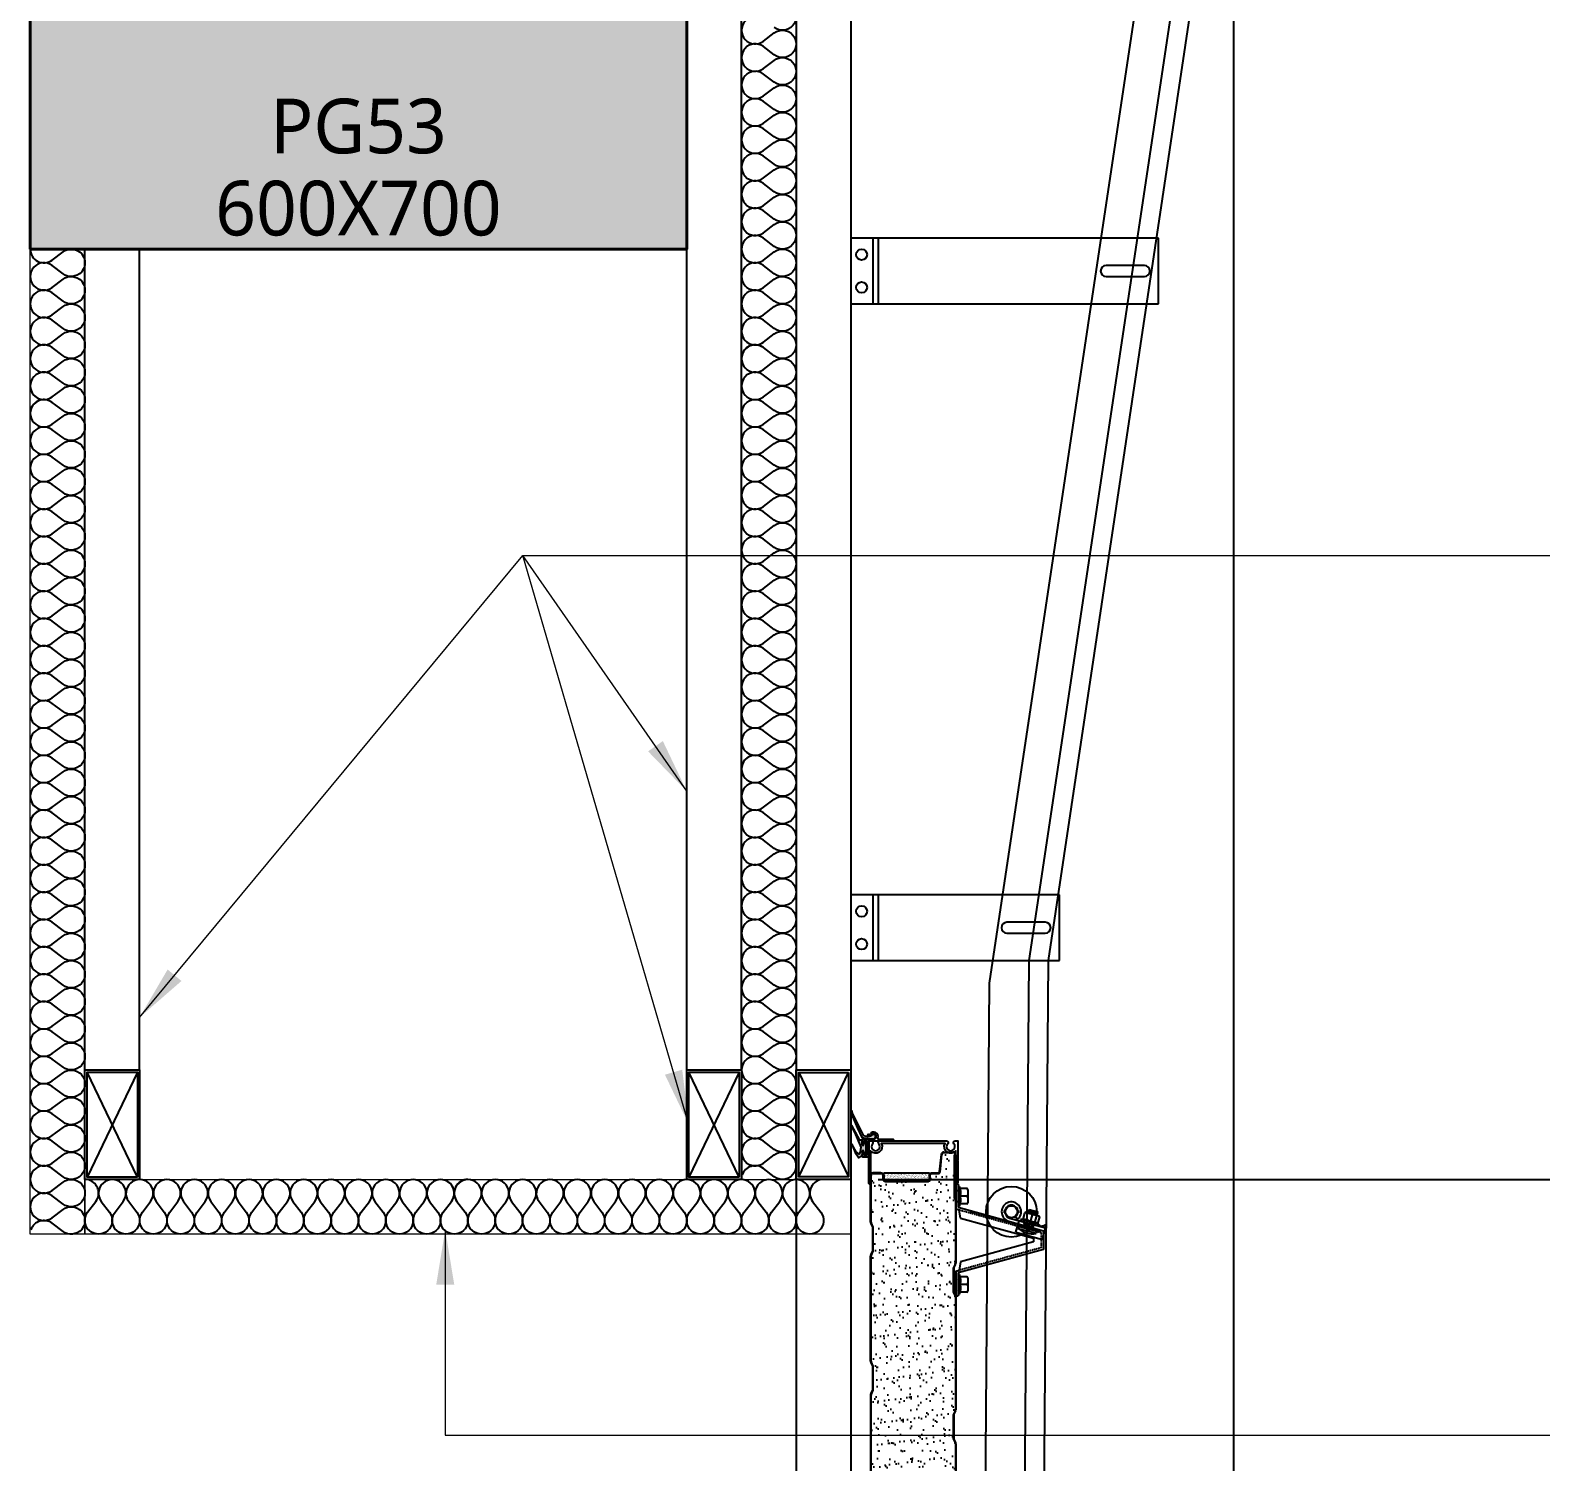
# Model space of a CAD drawing. Header units: millimetres. Extents: x 204328 to 274136, y -196910 to -178068.
# Drawn here: x 217214 to 218595, y -189153 to -187845 of the extents above; entities that cross this region are included whole.
import ezdxf
from ezdxf.enums import TextEntityAlignment as Align

# ---------------------------------------------------------------- set-up
doc = ezdxf.new("R2010")
doc.units = ezdxf.units.MM
doc.linetypes.add('CEN', pattern=[62, 60, -1, 0, -1])
doc.linetypes.add('HIDDEN', pattern=[0.375, 0.25, -0.125])
doc.layers.get('Defpoints').update_dxf_attribs({"color": 140})
for name, color, linetype, lineweight in [('A-CONC-LIN1', 2, 'Continuous', 40), ('A-CONC-LIN2', 7, 'Continuous', 25), ('A-DIMS', 7, 'Continuous', 25), ('A-ELEV-LIN2', 7, 'Continuous', 25), ('A-WAXM-PANL', 6, 'Continuous', 20)]:
    doc.layers.add(name, color=color, linetype=linetype, lineweight=lineweight)
for name, color, linetype in [('A-CONC-SOLD', 253, 'CEN'), ('HAT', 8, 'Continuous'), ('HFC-23-파이프', 3, 'Continuous'), ('OHD Frame', 2, 'Continuous'), ('OHD Panel', 5, 'Continuous'), ('OHD Track', 4, 'Continuous'), ('각파이프', 5, 'Continuous')]:
    doc.layers.add(name, color=color, linetype=linetype)
doc.layers.add('A-XXXX-NPLT', color=144, linetype='Continuous', lineweight=15, plot=False)
doc.styles.add('HY울릉도L', font='')
doc.styles.add('돋움체', font='')
doc.styles.add('맑은고딕', font='malgun.ttf')
doc.styles.get('HY울릉도L').set_extended_font_data('Dotum')
doc.styles.get('돋움체').set_extended_font_data('DotumChe')
doc.dimstyles.new('CDIM', dxfattribs={"dimtxt": 3, "dimasz": 1.5, "dimexe": 2, "dimexo": 1, "dimgap": 1, "dimtad": 1, "dimdec": 0, "dimrnd": 0.5, "dimzin": 0, "dimdsep": 32, "dimlunit": 6, "dimtxsty": 'HY울릉도L', "dimblk1": '_CIDOT', "dimblk2": '_CIDOT', "dimsah": 1, "dimcen": 5.5, "dimclrd": 2, "dimclre": 2, "dimclrt": 7, "dimadec": 0, "dimazin": 0, "dimtfac": 1, "dimtdec": 0, "dimtix": 1, "dimtmove": 2, "dimatfit": 1, "dimldrblk": '_CIDOT', "dimfxl": 1, "dimtolj": 1, "dimtzin": 0, "dimlwd": -1, "dimarcsym": 0})
doc.dimstyles.new('ISO-25', dxfattribs={"dimtxt": 2.5, "dimasz": 2.5, "dimexe": 1.25, "dimexo": 0.625, "dimtad": 1, "dimdsep": 46, "dimtxsty": 'Standard', "dimcen": 2.5, "dimadec": 0, "dimazin": 0, "dimtfac": 1, "dimtmove": 0, "dimatfit": 3, "dimfxl": 1, "dimarcsym": 0})

# ---------------------------------------------------------------- blocks, each defined once
blk = doc.blocks.new('PG53')
at = {"layer": 'A-CONC-SOLD'}
h = blk.add_hatch(color=256, dxfattribs=at)
h.dxf.hatch_style = 1
h.paths.add_polyline_path([(300, 700), (-300, 700), (-300, 0), (300, 0)])
at = {"layer": 'A-CONC-LIN1', "color": 2}
blk.add_lwpolyline([(-300, 0), (300, 0), (300, 700), (150, 700), (150, 550), (-300, 550)], close=True, dxfattribs=at)
at = {"layer": 'A-CONC-LIN2'}
blk.add_line((-300, 700), (150, 700), dxfattribs=at)
at = {"layer": 'A-XXXX-NPLT'}
blk.add_lwpolyline([(-300, 0), (300, 0), (300, 700), (-300, 700)], close=True, dxfattribs=at)
at = {"layer": 'A-XXXX-NPLT', "style": '맑은고딕'}
for s, p in [('PG53', (0, 112.5)), ('600X700', (0, 37.5))]:
    blk.add_text(s, height=50, dxfattribs=at).set_placement(p, align=Align.MIDDLE)
blk = doc.blocks.new('2인치 TOP HINGE 단면')
for p, q in [((15487.1, 13540.1), (15487.1, 13517.6)), ((15489.1, 13540.1), (15487.1, 13540.1)), ((15489.1, 13540.1), (15489.1, 13519.1)), ((15490.4, 13538.1), (15489.1, 13538.1)), ((15497.1, 13536.1), (15491.1, 13536.1)), ((15491.1, 13536.1), (15491.1, 13522.1)), ((15497.1, 13529.1), (15491.1, 13529.1)), ((15498.1, 13535.1), (15498.1, 13523.1)), ((15487.1, 13517.6), (15490.1, 13516.8)), ((15489.1, 13520.1), (15490.4, 13520.1)), ((15489.1, 13519.1), (15567.1, 13497.6)), ((15491.5, 13509.1), (15490.1, 13516.8)), ((15497.1, 13522.1), (15491.1, 13522.1)), ((15532.5, 13516), (15531.4, 13516)), ((15531.4, 13516), (15531.4, 13514)), ((15543.3, 13516), (15544.4, 13516)), ((15544.4, 13516), (15544.4, 13514)), ((15553, 13514.8), (15553.4, 13515)), ((15553.2, 13515.7), (15553.6, 13515.9)), ((15561.7, 13512.8), (15553.2, 13515.6)), ((15553.4, 13515.2), (15553.2, 13515.6)), ((15553.4, 13516.6), (15553.9, 13516.8)), ((15562, 13513.7), (15553.4, 13516.5)), ((15553.6, 13516), (15553.4, 13516.4)), ((15562, 13514.6), (15554, 13516.8)), ((15491.5, 13509.1), (15558.1, 13490.8)), ((15532.5, 13514), (15531.4, 13514)), ((15536.3, 13509.2), (15569.1, 13500.2)), ((15541.2, 13510), (15544.2, 13508.6)), ((15542.1, 13496.2), (15545, 13506.8)), ((15543.3, 13514), (15544.4, 13514)), ((15544.6, 13501.8), (15544.1, 13499.8)), ((15544.6, 13501.8), (15561, 13497.2)), ((15546.3, 13507.7), (15546, 13506.6)), ((15547, 13506.5), (15547, 13506.3)), ((15547, 13506.5), (15547.9, 13506)), ((15548, 13506.3), (15547.9, 13506)), ((15548, 13506.3), (15548.9, 13505.8)), ((15550, 13513.7), (15548.5, 13508)), ((15548.5, 13508), (15561.9, 13504.2)), ((15551.3, 13514.4), (15562.8, 13511.3)), ((15561.5, 13511.9), (15552.9, 13514.7)), ((15553.2, 13514.3), (15552.9, 13514.7)), ((15552.9, 13514), (15553.1, 13514.2)), ((15556.8, 13511.9), (15555.2, 13506.1)), ((15558.6, 13503.3), (15559.5, 13502.8)), ((15559.6, 13503.1), (15559.5, 13502.8)), ((15559.6, 13503.1), (15560.5, 13502.6)), ((15560.5, 13502.8), (15560.5, 13502.6)), ((15560.5, 13502.8), (15561.4, 13502.3)), ((15561.5, 13512), (15561.2, 13512.4)), ((15561.2, 13511.7), (15561.4, 13511.9)), ((15561.3, 13512.5), (15561.7, 13512.7)), ((15561.5, 13502.5), (15561.4, 13502.3)), ((15561.5, 13513.4), (15561.9, 13513.6)), ((15561.7, 13512.9), (15561.5, 13513.3)), ((15561.5, 13502.5), (15562.4, 13502)), ((15561.9, 13513.7), (15561.7, 13514.1)), ((15561.8, 13514.3), (15562, 13514.4)), ((15563.5, 13510), (15561.9, 13504.2)), ((15563.7, 13503), (15563.4, 13501.9)), ((15566.2, 13489.6), (15569.8, 13502.7)), ((15558.1, 13487.5), (15491.5, 13469.1)), ((15542.1, 13496.2), (15566.2, 13489.6)), ((15544.1, 13499.8), (15560.5, 13495.3)), ((15558.1, 13490.8), (15558.1, 13487.5)), ((15561, 13497.2), (15560.5, 13495.3)), ((15567.1, 13497.6), (15567.1, 13480.6)), ((15567.1, 13480.6), (15489.1, 13459.1)), ((15487.1, 13460.6), (15490.1, 13461.5)), ((15487.1, 13460.6), (15487.1, 13438.1)), ((15491.5, 13469.1), (15490.1, 13461.5)), ((15489.1, 13459.1), (15489.1, 13438.1)), ((15490.4, 13457.6), (15489.1, 13457.6)), ((15497.1, 13455.6), (15491.1, 13455.6)), ((15491.1, 13455.6), (15491.1, 13441.6)), ((15497.1, 13448.6), (15491.1, 13448.6)), ((15498.1, 13454.6), (15498.1, 13442.6)), ((15487.1, 13438.1), (15489.1, 13438.1)), ((15489.4, 13441.6), (15489.1, 13440.6)), ((15489.1, 13439.6), (15490.4, 13439.6)), ((15497.1, 13441.6), (15491.1, 13441.6))]:
    blk.add_line(p, q)
at = {"color": 5, "linetype": 'HIDDEN'}
for p, q in [((15489.1, 13534.1), (15487.1, 13534.1)), ((15489.1, 13524.1), (15487.1, 13524.1)), ((15490.1, 13516.8), (15565.1, 13496.1)), ((15501.3, 13514.5), (15499.6, 13516.2)), ((15501.3, 13514.5), (15562.8, 13497.6)), ((15548.7, 13501.4), (15549.1, 13501.6)), ((15557.2, 13498.5), (15548.7, 13501.3)), ((15548.9, 13500.9), (15548.7, 13501.3)), ((15548.9, 13502.3), (15549.3, 13502.5)), ((15557.5, 13499.4), (15548.9, 13502.2)), ((15549.1, 13501.7), (15548.9, 13502.1)), ((15557.7, 13500.2), (15549.1, 13503.1)), ((15549.2, 13503.1), (15549.6, 13503.4)), ((15549.4, 13502.6), (15549.2, 13503)), ((15549.4, 13504), (15549.8, 13504.2)), ((15557.9, 13501.1), (15549.4, 13503.9)), ((15549.6, 13503.5), (15549.4, 13503.9)), ((15558.2, 13502), (15549.6, 13504.8)), ((15549.9, 13504.4), (15549.6, 13504.8)), ((15549.7, 13504.9), (15550.1, 13505.1)), ((15550.1, 13505.2), (15550, 13505.5)), ((15558.4, 13502.9), (15553.5, 13504.5)), ((15557.7, 13501.7), (15558.1, 13501.9)), ((15557.9, 13501.2), (15557.7, 13501.6)), ((15558.2, 13502.1), (15557.9, 13502.5)), ((15558, 13502.6), (15558.4, 13502.8)), ((15558.4, 13502.9), (15558.3, 13503.2)), ((15548.7, 13500.6), (15548.9, 13500.7)), ((15556.9, 13499), (15557.4, 13499.3)), ((15557.2, 13498.6), (15556.9, 13499)), ((15557, 13498.3), (15557.2, 13498.4)), ((15557.4, 13499.4), (15557.2, 13499.8)), ((15557.3, 13500), (15557.7, 13500.2)), ((15557.5, 13500.8), (15557.9, 13501.1)), ((15557.7, 13500.3), (15557.5, 13500.7)), ((15562.8, 13497.6), (15565.1, 13498.2)), ((15565.1, 13496.1), (15565.1, 13482.1)), ((15565.1, 13482.1), (15490.1, 13461.5)), ((15487.1, 13453.1), (15489.1, 13453.1)), ((15487.1, 13443.1), (15489.1, 13443.1))]:
    blk.add_line(p, q, dxfattribs=at)
at = {"color": 0}
for p, q in [((15548.9, 13506), (15548.9, 13505.8)), ((15548.9, 13506), (15549.8, 13505.5)), ((15549.9, 13505.7), (15549.8, 13505.5)), ((15549.9, 13505.7), (15550.8, 13505.2)), ((15550.9, 13505.5), (15550.8, 13505.2)), ((15550.9, 13505.5), (15551.8, 13505)), ((15551.8, 13505.2), (15551.8, 13505)), ((15551.8, 13505.2), (15552.7, 13504.7)), ((15552.8, 13504.9), (15552.7, 13504.7)), ((15552.8, 13504.9), (15553.7, 13504.4)), ((15553.8, 13504.7), (15553.7, 13504.4)), ((15553.8, 13504.7), (15554.7, 13504.2)), ((15554.7, 13504.4), (15554.7, 13504.2)), ((15554.7, 13504.4), (15555.6, 13503.9)), ((15555.7, 13504.1), (15555.6, 13503.9)), ((15555.7, 13504.1), (15556.6, 13503.6)), ((15556.7, 13503.9), (15556.6, 13503.6)), ((15556.7, 13503.9), (15557.6, 13503.4)), ((15557.6, 13503.6), (15557.6, 13503.4)), ((15557.6, 13503.6), (15558.5, 13503.1)), ((15558.6, 13503.3), (15558.5, 13503.1))]:
    blk.add_line(p, q, dxfattribs=at)
for radius in [23.2, 5.5]:
    blk.add_circle((15537.9, 13515), radius)
for centre, radius, start, end in [((15479.1, 13532.6), 12.5, 343.7398, 26.1039), ((15479.1, 13525.6), 12.5, 333.8961, 16.2602), ((15497.1, 13535.1), 1, 0, 90), ((15497.1, 13530.1), 1, 270, 0), ((15497.1, 13528.1), 1, 0, 90), ((15497.1, 13523.1), 1, 270, 0), ((15537.9, 13515), 9, 314.5896, 254.5896), ((15537.9, 13515), 6, 303.7237, 254.5896), ((15553.2, 13515.6), 0.0908, 119.5896, 209.5896), ((15553.5, 13516.5), 0.0908, 119.5896, 209.5896), ((15553.3, 13515.1), 0.0908, 299.5896, 29.5896), ((15553.6, 13516), 0.0908, 299.5896, 29.5896), ((15553.9, 13516.7), 0.0908, 74.5896, 119.5896), ((15548.6, 13495.5), 12.5, 58.3294, 100.6935), ((15551, 13513.5), 1, 74.5896, 164.5896), ((15553, 13514.7), 0.0908, 119.5896, 209.5896), ((15553.1, 13514.2), 0.0908, 299.5896, 29.5896), ((15555.4, 13493.6), 12.5, 48.4857, 90.8498), ((15555.8, 13512.2), 1, 344.5896, 74.5896), ((15557.8, 13511.6), 1, 74.5896, 164.5896), ((15561.3, 13512.4), 0.0908, 119.5896, 209.5896), ((15561.4, 13511.9), 0.0908, 299.5896, 29.5896), ((15561.6, 13513.3), 0.0908, 119.5896, 209.5896), ((15561.8, 13514.2), 0.0908, 119.5896, 209.5896), ((15561.6, 13512.8), 0.0908, 299.5896, 29.5896), ((15561.9, 13513.7), 0.0908, 299.5896, 29.5896), ((15562, 13514.5), 0.0908, 299.5896, 74.5896), ((15564.1, 13513.1), 11.2, 260.9927, 297.9738), ((15562.6, 13510.3), 1, 344.5896, 74.5896), ((15569.3, 13502.8), 0.478, 341.8557, 77.3236), ((15556.8, 13514), 19.1, 228.1086, 281.0706), ((15479.1, 13452.1), 12.5, 343.7398, 26.1039), ((15479.1, 13445.1), 12.5, 333.8961, 16.2602), ((15497.1, 13454.6), 1, 0, 90), ((15497.1, 13449.6), 1, 270, 0), ((15497.1, 13447.6), 1, 0, 90), ((15497.1, 13442.6), 1, 270, 0)]:
    blk.add_arc(centre, radius, start, end)
at = {"color": 5, "linetype": 'HIDDEN'}
for centre, start, end in [((15548.7, 13501.3), 119.5896, 209.5896), ((15549, 13502.2), 119.5896, 209.5896), ((15549.2, 13503), 119.5896, 209.5896), ((15549.1, 13501.7), 299.5896, 29.5896), ((15549.3, 13502.6), 299.5896, 29.5896), ((15549.5, 13503.9), 119.5896, 209.5896), ((15549.7, 13504.8), 119.5896, 209.5896), ((15549.5, 13503.4), 299.5896, 29.5896), ((15549.8, 13504.3), 299.5896, 29.5896), ((15550, 13505.2), 299.5896, 29.5896), ((15557.8, 13501.6), 119.5896, 209.5896), ((15558, 13502.5), 119.5896, 209.5896), ((15557.9, 13501.1), 299.5896, 29.5896), ((15558.1, 13502), 299.5896, 29.5896), ((15558.3, 13502.9), 299.5896, 29.5896), ((15548.8, 13500.8), 299.5896, 29.5896), ((15557.3, 13499.9), 119.5896, 209.5896), ((15557.1, 13498.5), 299.5896, 29.5896), ((15557.4, 13499.4), 299.5896, 29.5896), ((15557.5, 13500.8), 119.5896, 209.5896), ((15557.6, 13500.3), 299.5896, 29.5896)]:
    blk.add_arc(centre, 0.0908, start, end, dxfattribs=at)
blk = doc.blocks.new('프레임100X50X2.3T')
at = {"color": 1}
for p, q in [((105125.2, -46858.7), (105170.6, -46763.3)), ((105125.2, -46763.3), (105170.6, -46858.7))]:
    blk.add_line(p, q, dxfattribs=at)
at = {"layer": 'OHD Frame'}
for points in [[(105172.9, -46761), (105172.9, -46861), (105122.9, -46861), (105122.9, -46761)], [(105170.6, -46763.3), (105170.6, -46858.7), (105125.2, -46858.7), (105125.2, -46763.3)]]:
    blk.add_lwpolyline(points, close=True, dxfattribs=at)
blk = doc.blocks.new('A$C1B0F701D')
at = {"layer": 'OHD Panel'}
for p, q in [((0, 457.1), (0, 499.5)), ((0.5, 457.1), (0.5, 499.5)), ((2.5, 502), (9.5, 502)), ((9.5, 502), (2.5, 502)), ((2.5, 501.5), (9.5, 501.5)), ((11.5, 499.5), (11.5, 497)), ((11.5, 496), (11.5, 499.5)), ((12, 499.5), (12, 497)), ((12, 496), (12, 499.5)), ((16.5, 495), (13, 495)), ((13, 494.5), (16.5, 494.5)), ((1.8, 452.9), (0.3, 456)), ((2.2, 453.1), (0.7, 456.2)), ((2, 431), (2, 452)), ((2.5, 431), (2.5, 452)), ((0.3, 427), (1.8, 430.1)), ((0.7, 426.8), (2.2, 429.9)), ((0, 330.1), (0, 425.9)), ((0.5, 330.1), (0.5, 425.9)), ((1.8, 325.9), (0.3, 329)), ((2.2, 326.1), (0.7, 329.2)), ((2, 304), (2, 325)), ((2.5, 304), (2.5, 325)), ((0, 298.9), (0, 203.1)), ((0.3, 300), (1.8, 303.1)), ((0.5, 203.1), (0.5, 298.9)), ((0.7, 299.8), (2.2, 302.9)), ((1.8, 198.9), (0.3, 202)), ((2.2, 199.1), (0.7, 202.2)), ((2, 177), (2, 198)), ((2.5, 177), (2.5, 198)), ((0, 171.9), (0, 76.1)), ((0.3, 173), (1.8, 176.1)), ((0.5, 76.1), (0.5, 171.9)), ((0.7, 172.8), (2.2, 175.9)), ((1.8, 71.9), (0.3, 75)), ((2.2, 72.1), (0.7, 75.2)), ((2, 50), (2, 71)), ((2.5, 50), (2.5, 71)), ((0, 2.5), (0, 44.9)), ((0.3, 46), (1.8, 49.1)), ((0.5, 2.5), (0.5, 44.9)), ((0.7, 45.8), (2.2, 48.9)), ((9.5, 0.5), (2.5, 0.5)), ((11.5, 6), (11.5, 2.5)), ((12, 6), (12, 2.5)), ((13, 7.5), (16.5, 7.5)), ((16.5, 7), (13, 7)), ((9.5, 0), (2.5, 0))]:
    blk.add_line(p, q, dxfattribs=at)
for centre, radius, start, end in [((2.5, 499.5), 2.5, 90, 180), ((2.5, 499.5), 2, 90, 180), ((9.5, 499.5), 2.5, 0, 90), ((9.5, 499.5), 2, 0, 90), ((13, 496), 1.5, 180, 270), ((13, 496), 1, 180, 270), ((2.5, 457.1), 2.5, 180, 206.5651), ((2.5, 457.1), 2, 180, 206.5651), ((0, 452), 2, 0, 26.5651), ((0, 452), 2.5, 0, 26.5651), ((0, 431), 2, 333.4349, 0), ((0, 431), 2.5, 333.4349, 0), ((2.5, 425.9), 2.5, 153.4349, 180), ((2.5, 425.9), 2, 153.4349, 180), ((2.5, 330.1), 2.5, 180, 206.5651), ((2.5, 330.1), 2, 180, 206.5651), ((0, 325), 2, 0, 26.5651), ((0, 325), 2.5, 0, 26.5651), ((0, 304), 2, 333.4349, 0), ((0, 304), 2.5, 333.4349, 0), ((2.5, 298.9), 2.5, 153.4349, 180), ((2.5, 298.9), 2, 153.4349, 180), ((2.5, 203.1), 2.5, 180, 206.5651), ((2.5, 203.1), 2, 180, 206.5651), ((0, 198), 2, 0, 26.5651), ((0, 198), 2.5, 0, 26.5651), ((2.5, 171.9), 2.5, 153.4349, 180), ((2.5, 171.9), 2, 153.4349, 180), ((0, 177), 2, 333.4349, 0), ((0, 177), 2.5, 333.4349, 0), ((2.5, 76.1), 2.5, 180, 206.5651), ((2.5, 76.1), 2, 180, 206.5651), ((0, 71), 2, 0, 26.5651), ((0, 71), 2.5, 0, 26.5651), ((2.5, 44.9), 2.5, 153.4349, 180), ((2.5, 44.9), 2, 153.4349, 180), ((0, 50), 2, 333.4349, 0), ((0, 50), 2.5, 333.4349, 0), ((2.5, 2.5), 2.5, 180, 270), ((2.5, 2.5), 2, 180, 270), ((9.5, 2.5), 2.5, 270, 0), ((9.5, 2.5), 2, 270, 0), ((13, 6), 1.5, 90, 180), ((13, 6), 1, 90, 180)]:
    blk.add_arc(centre, radius, start, end, dxfattribs=at)
blk = doc.blocks.new('A$C2BEC2C56')
at = {"layer": 'OHD Panel'}
h = blk.add_hatch(color=256, dxfattribs=at)
h.dxf.hatch_style = 1
h.paths.add_polyline_path([(28, 518.5), (27, 518.5), (27, 478.5), (28, 478.5)])
h = blk.add_hatch(color=256, dxfattribs=at)
h.dxf.hatch_style = 1
h.paths.add_polyline_path([(28, 61.5), (27, 61.5), (27, 21.5), (28, 21.5)])
edge = h.paths.add_edge_path()
edge.add_arc((27.5, 21.5), 0.5, 270, 360)
for p, q in [((13.5, 502.9), (15.2, 518.8)), ((14, 502.8), (15.6, 518.7)), ((17.6, 521), (26, 521)), ((17.6, 520.5), (26, 520.5)), ((27, 518.5), (27, 478.5)), ((28, 518.5), (27, 518.5)), ((28, 518.5), (28, 419.6)), ((28, 478.5), (28, 518.5)), ((28.5, 518.5), (28.5, 419.6)), ((4.5, 496), (4.5, 500.5)), ((5, 496), (5, 500.5)), ((6, 502), (12.5, 502)), ((6, 501.5), (12.5, 501.5)), ((0, 495), (3.5, 495)), ((0, 494.5), (3.5, 494.5)), ((27, 478.5), (28, 478.5)), ((26, 414.5), (26, 393.5)), ((27.8, 418.7), (26.3, 415.6)), ((26.5, 414.5), (26.5, 393.5)), ((28.2, 418.5), (26.7, 415.4)), ((26.3, 392.4), (27.8, 389.3)), ((26.7, 392.6), (28.2, 389.5)), ((28, 388.4), (28, 285.6)), ((28.5, 388.4), (28.5, 285.6)), ((26, 280.5), (26, 259.5)), ((27.8, 284.7), (26.3, 281.6)), ((26.5, 280.5), (26.5, 259.5)), ((28.2, 284.5), (26.7, 281.4)), ((26.3, 258.4), (27.8, 255.3)), ((26.7, 258.6), (28.2, 255.5)), ((28, 254.4), (28, 151.6)), ((28.5, 254.4), (28.5, 151.6)), ((26, 146.5), (26, 125.5)), ((27.8, 150.7), (26.3, 147.6)), ((26.5, 146.5), (26.5, 125.5)), ((28.2, 150.5), (26.7, 147.4)), ((26.3, 124.4), (27.8, 121.3)), ((26.7, 124.6), (28.2, 121.5)), ((28, 120.4), (28, 21.5)), ((28.5, 120.4), (28.5, 21.5)), ((27, 61.5), (27, 21.5)), ((28, 61.5), (27, 61.5)), ((28, 21.5), (28, 61.5)), ((12.9, 17.3), (11.3, 2.3)), ((13.4, 17.2), (11.8, 2.2)), ((26, 19.5), (15.4, 19.5)), ((26, 19), (15.4, 19)), ((27, 21.5), (28, 21.5)), ((3.5, 7.5), (0, 7.5)), ((3.5, 7), (0, 7)), ((4.5, 2.5), (4.5, 6)), ((5, 2.5), (5, 6)), ((9.3, 0.5), (7, 0.5)), ((9.3, 0), (7, 0))]:
    blk.add_line(p, q, dxfattribs=at)
for centre, radius, start, end in [((17.6, 518.5), 2.5, 90, 173.991), ((17.6, 518.5), 2, 90, 173.991), ((26, 518.5), 2.5, 0, 90), ((26, 518.5), 2, 0, 90), ((6, 500.5), 1.5, 90, 180), ((6, 500.5), 1, 90, 180), ((12.5, 503), 1, 270, 353.991), ((12.5, 503), 1.5, 270, 353.991), ((3.5, 496), 1, 270, 0), ((3.5, 496), 1.5, 270, 0), ((28.5, 414.5), 2.5, 153.4349, 180), ((28.5, 414.5), 2, 153.4349, 180), ((26, 419.6), 2, 333.4349, 0), ((26, 419.6), 2.5, 333.4349, 0), ((28.5, 393.5), 2.5, 180, 206.5651), ((28.5, 393.5), 2, 180, 206.5651), ((26, 388.4), 2, 0, 26.5651), ((26, 388.4), 2.5, 0, 26.5651), ((28.5, 280.5), 2.5, 153.4349, 180), ((28.5, 280.5), 2, 153.4349, 180), ((26, 285.6), 2, 333.4349, 0), ((26, 285.6), 2.5, 333.4349, 0), ((28.5, 259.5), 2.5, 180, 206.5651), ((28.5, 259.5), 2, 180, 206.5651), ((26, 254.4), 2, 0, 26.5651), ((26, 254.4), 2.5, 0, 26.5651), ((28.5, 146.5), 2.5, 153.4349, 180), ((28.5, 146.5), 2, 153.4349, 180), ((26, 151.6), 2, 333.4349, 0), ((26, 151.6), 2.5, 333.4349, 0), ((28.5, 125.5), 2.5, 180, 206.5651), ((28.5, 125.5), 2, 180, 206.5651), ((26, 120.4), 2, 0, 26.5651), ((26, 120.4), 2.5, 0, 26.5651), ((15.4, 17), 2.5, 90, 173.991), ((15.4, 17), 2, 90, 173.991), ((26, 21.5), 2.5, 270, 0), ((26, 21.5), 2, 270, 0), ((3.5, 6), 1.5, 0, 90), ((3.5, 6), 1, 0, 90), ((7, 2.5), 2.5, 180, 270), ((7, 2.5), 2, 180, 270), ((9.3, 2.5), 2, 270, 353.991), ((9.3, 2.5), 2.5, 270, 353.991)]:
    blk.add_arc(centre, radius, start, end, dxfattribs=at)
blk = doc.blocks.new('A$C23A425F1')
h = blk.add_hatch()
h.set_pattern_fill('AR-SAND', color=2)
h.set_pattern_definition([(37.5, (-10314.7876, 683.2013), (-0.06299336, 1.92682377), [0, -1.52, 0, -1.7, 0, -1.625]), (7.5, (-10314.7876, 683.2013), (1.7697767, 2.82214607), [0, -0.82, 0, -1.37, 0, -0.525]), (327.5, (-10316.0176, 683.2013), (3.11414186, 0.00565905), [0, -0.5, 0, -1.8, 0, -2.35]), (317.5, (-10316.0176, 683.2013), (3.0061266, 0.87767556), [0, -0.25, 0, -1.18, 0, -1.35])])
edge = h.paths.add_edge_path()
edge.add_arc((41, 7), 1, 0, 90)
edge.add_line((41, 8), (1, 8))
edge.add_arc((1, 7), 1, 90, 180)
edge.add_line((0, 7), (0, 0))
edge.add_line((0, 0), (42, 0))
edge.add_line((42, 0), (42, 7))
at = {"color": 2}
for p, q in [((0, 7), (0, 0)), ((0, 0), (42, 0)), ((1, 8), (41, 8)), ((42, 7), (42, 0))]:
    blk.add_line(p, q, dxfattribs=at)
for centre, start, end in [((1, 7), 90, 180), ((41, 7), 0, 90)]:
    blk.add_arc(centre, 1, start, end, dxfattribs=at)
blk = doc.blocks.new('A$C56DB41DC')
h = blk.add_hatch()
h.set_pattern_fill('AR-SAND', color=253, scale=0.3)
h.set_pattern_definition([(37.5, (-85037.311, 18117.669), (-0.4800094, 14.6823971), [0, -11.5824, 0, -12.954, 0, -12.3825]), (7.5, (-85037.311, 18117.669), (13.4856985, 21.504753), [0, -6.2484, 0, -10.4394, 0, -4.0005]), (327.5, (-85046.684, 18117.669), (23.7297711, 0.0431155), [0, -3.81, 0, -13.716, 0, -17.907]), (317.5, (-85046.684, 18117.669), (22.9066936, 6.6878797), [0, -1.905, 0, -8.9916, 0, -10.287])])
h.paths.add_polyline_path([(77.5, 121.4, 0.116434), (77.3, 122.3), (75.8, 125.4, -0.116434), (75.5, 126.5), (75.5, 147.5, -0.116434), (75.8, 148.6), (77.3, 151.7, 0.116434), (77.5, 152.6), (77.5, 255.4, 0.116434), (77.3, 256.3), (75.8, 259.4, -0.116434), (75.5, 260.5), (75.5, 281.5, -0.116434), (75.8, 282.6), (77.3, 285.7, 0.116434), (77.5, 286.6), (77.5, 389.4, 0.116434), (77.3, 390.3), (75.8, 393.4, -0.116434), (75.5, 394.5), (75.5, 415.5, -0.116434), (75.8, 416.6), (77.3, 419.7, 0.116434), (77.5, 420.6), (77.5, 478.5), (76.5, 478.5), (76.5, 518.5), (77.5, 518.5, 0.414214), (75.5, 520.5), (67.1, 520.5, 0.383819), (65.1, 518.7), (63.5, 502.8, -0.383819), (62, 501.5), (55.5, 501.5, 0.414214), (54.5, 500.5), (54.5, 496, -0.414214), (53, 494.5), (49.5, 494.5), (49.5, 495), (16.5, 495), (16.5, 494.5), (13, 494.5, -0.414214), (11.5, 496), (11.5, 499.5, 0.414214), (9.5, 501.5), (2.5, 501.5, 0.414214), (0.5, 499.5), (0.5, 458.1, 0.116434), (0.7, 457.2), (2.2, 454.1, -0.116434), (2.5, 453), (2.5, 432, -0.116434), (2.2, 430.9), (0.7, 427.8, 0.116434), (0.5, 426.9), (0.5, 331.1, 0.116434), (0.7, 330.2), (2.2, 327.1, -0.116434), (2.5, 326), (2.5, 305, -0.116434), (2.2, 303.9), (0.7, 300.8, 0.116434), (0.5, 299.9), (0.5, 204.1, 0.116434), (0.7, 203.2), (2.2, 200.1, -0.116434), (2.5, 199), (2.5, 178, -0.116434), (2.2, 176.9), (0.7, 173.8, 0.116434), (0.5, 172.9), (0.5, 77.1, 0.116434), (0.7, 76.2), (2.2, 73.1, -0.116434), (2.5, 72), (2.5, 51, -0.116434), (2.2, 49.9), (0.7, 46.8, 0.116434), (0.5, 45.9), (0.5, 4.5, 0.414214), (2.5, 2.5), (9.5, 2.5, 0.414214), (11.5, 4.5), (11.5, 8, -0.414214), (13, 9.5), (16.5, 9.5), (16.5, 9), (49.5, 9), (49.5, 9.5), (53, 9.5, -0.414214), (54.5, 8), (54.5, 4.5, 0.414214), (56.5, 2.5), (58.8, 2.5, 0.383819), (60.8, 4.3), (62.4, 19.3, -0.383819), (64.9, 21.5), (75.5, 21.5, 0.414214), (77.5, 23.5), (76.5, 23.5), (76.5, 63.5), (77.5, 63.5)])
at = {"color": 5}
for name, p in [('A$C2BEC2C56', (49.5, 1)), ('A$C1B0F701D', (0, 1))]:
    blk.add_blockref(name, p, dxfattribs=at)
at = {"color": 6, "xscale": -1, "rotation": 180}
blk.add_blockref('A$C23A425F1', (12, 503), dxfattribs=at)
at = {"color": 6}
blk.add_blockref('A$C23A425F1', (12, 1), dxfattribs=at)
blk = doc.blocks.new('OHD2')
at = {"layer": 'HFC-23-파이프'}
h = blk.add_hatch(color=7, dxfattribs=at)
h.dxf.hatch_style = 1
h.paths.add_polyline_path([(310919.5, -134774.8), (310917.5, -134774.8), (310917.5, -134778.7), (310915.9, -134778.7), (310915.9, -134774.1), (310913.8, -134774.1), (310909.8, -134766.8), (310906.5, -134760.8), (310906.5, -134760.9), (310906.6, -134762.1), (310909.8, -134768.8), (310913.2, -134776.9), (310914.9, -134780.5), (310914.1, -134784.7), (310913.3, -134787), (310910.5, -134784.9), (310906.5, -134777.9), (310906.5, -134777.9), (310909.6, -134785.3), (310912.9, -134790.4), (310915.8, -134788.4), (310915.9, -134787.2), (310915.9, -134783.9), (310917.5, -134783.9), (310917.5, -134787.8), (310919.5, -134787.8)])
h.paths.add_polyline_path([(310917.5, -134770.1), (310912.9, -134761.1), (310907.5, -134750.5), (310906.5, -134747.4), (310906.5, -134747.5), (310907.3, -134752.6), (310911.9, -134763.1), (310915.8, -134771.7), (310922.4, -134772.9), (310926.1, -134772.8, 1.840759), (310924.7, -134769.8, -0.170014), (310924.2, -134770.2), (310921.7, -134771, -0.154527), (310921.1, -134771.1)])
at = {"color": 0}
for p, q in [((311186.9, -133950, 17.6), (310905.7, -133950, 17.6)), ((310905.7, -133950, 17.6), (310905.7, -134010, 17.6)), ((310925.7, -133950, 17.6), (310925.7, -134010, 17.6)), ((310930.7, -133950, 17.6), (310930.7, -134010, 17.6)), ((311186.9, -134010, 17.6), (311186.9, -133950, 17.6)), ((311173.9, -133975, 17.6), (311138.9, -133975, 17.6)), ((311138.9, -133985, 17.6), (311173.9, -133985, 17.6)), ((310905.7, -134010, 17.6), (311186.9, -134010, 17.6)), ((311096.3, -134550, 17.6), (310905.7, -134550, 17.6)), ((310905.7, -134550, 17.6), (310905.7, -134610, 17.6)), ((310925.7, -134550, 17.6), (310925.7, -134610, 17.6)), ((310930.7, -134550, 17.6), (310930.7, -134610, 17.6)), ((311096.3, -134610, 17.6), (311096.3, -134550, 17.6)), ((311083.3, -134575, 17.6), (311048.3, -134575, 17.6)), ((311048.3, -134585, 17.6), (311083.3, -134585, 17.6)), ((310905.7, -134610, 17.6), (311096.3, -134610, 17.6))]:
    blk.add_line(p, q, dxfattribs=at)
for p, q in [((310916, -134773.8, 17.6), (310916, -134777.6, 17.6)), ((310916.5, -134773.3, 17.6), (310926.5, -134773.3, 17.6)), ((310921.1, -134771.1, 17.6), (310917.5, -134770.1, 17.6)), ((310917.5, -134774.8, 17.6), (310920.5, -134774.8, 17.6)), ((310917.5, -134774.8, 17.6), (310917.5, -134777.6, 17.6)), ((310917.5, -134778.7, 17.6), (310917.5, -134774.8, 17.6)), ((310917.5, -134774.8, 17.6), (310919.5, -134774.8, 17.6)), ((310919.5, -134774.8, 17.6), (310919.5, -134787.8, 17.6)), ((310920.5, -134774.8, 17.6), (310920.5, -134787.8, 17.6)), ((310921.7, -134768.8, 17.6), (310922.5, -134768.8, 17.6)), ((310924.2, -134770.2, 17.6), (310921.7, -134771, 17.6)), ((310921.7, -134770.3, 17.6), (310923.3, -134770.3, 17.6)), ((310922, -134774.8, 17.6), (310922, -134788.8, 17.6)), ((310922, -134774.8, 17.6), (310944.2, -134774.8, 17.6)), ((310931.2, -134773.3, 17.6), (310944.2, -134773.3, 17.6)), ((310915.9, -134778.7, 17.6), (310917.5, -134778.7, 17.6)), ((310917.5, -134783.9, 17.6), (310915.9, -134783.9, 17.6)), ((310915.9, -134783.9, 17.6), (310915.9, -134787.2, 17.6)), ((310916, -134785.1, 17.6), (310916, -134788.8, 17.6)), ((310916.5, -134789.3, 17.6), (310921.5, -134789.3, 17.6)), ((310917.5, -134787.8, 17.6), (310917.5, -134783.9, 17.6)), ((310917.5, -134785.1, 17.6), (310917.5, -134787.8, 17.6)), ((310917.5, -134787.8, 17.6), (310920.5, -134787.8, 17.6)), ((310919.5, -134787.8, 17.6), (310917.5, -134787.8, 17.6))]:
    blk.add_line(p, q)
at = {"elevation": 17.6}
for points in [[(310917.5, -134770.1), (310912.9, -134761.1), (310907.5, -134750.5), (310906.5, -134747.4), (310907.3, -134752.6), (310911.9, -134763.1), (310915.8, -134771.7), (310922.4, -134772.9), (310926.1, -134772.8)], [(310915.9, -134778.7), (310915.9, -134774.1), (310913.8, -134774.1), (310909.8, -134766.8), (310906.5, -134760.7), (310906.6, -134762.1), (310909.8, -134768.8), (310913.2, -134776.9), (310914.9, -134780.5), (310914.1, -134784.7), (310913.3, -134787), (310910.5, -134784.9), (310906.5, -134777.8), (310909.6, -134785.3), (310912.9, -134790.4), (310915.8, -134788.4), (310915.9, -134787.2)]]:
    blk.add_lwpolyline(points, dxfattribs=at)
at = {"color": 4, "elevation": 17.6}
blk.add_lwpolyline([(310976.7, -134774.8), (310993, -134774.8, -0.658938), (310994.2, -134777.5, 2.258323), (310999.8, -134777.5, -0.658938), (311001, -134774.8), (311003.3, -134774.8), (311003.3, -134792.4), (311003.1, -134792.7), (311003.3, -134792.9), (311003.3, -134813.3, -0.414214), (311002.2, -134814.4), (311001.7, -134814.4), (311001.7, -134783.8, -0.921558), (310991.8, -134777.1), (310976.7, -134777.1), (310933.5, -134777.1, -0.921558), (310923.7, -134783.8), (310923.7, -134814.4), (310923.1, -134814.4, -0.414214), (310922, -134813.3), (310922, -134792.9), (310922.2, -134792.7), (310922, -134792.4), (310922, -134774.8), (310924.3, -134774.8, -0.658938), (310925.5, -134777.5, 2.258323), (310931.1, -134777.5, -0.658938), (310932.4, -134774.8)], format="xyb", close=True, dxfattribs=at)
at = {"color": 0}
for centre in [(310915.5, -133965, 17.6), (310915.5, -133995, 17.6), (310915.5, -134565, 17.6), (310915.5, -134595, 17.6)]:
    blk.add_circle(centre, 5, dxfattribs=at)
for centre, start, end in [((311138.9, -133980, 17.6), 90, 270), ((311173.9, -133980, 17.6), 270, 90), ((311048.3, -134580, 17.6), 90, 270), ((311083.3, -134580, 17.6), 270, 90)]:
    blk.add_arc(centre, 5, start, end, dxfattribs=at)
for centre, radius, start, end in [((310916.5, -134773.8, 17.6), 0.5, 90, 180), ((310921.7, -134769.6, 17.6), 0.75, 90, 270), ((310921.3, -134770.1, 17.6), 1, 254.0643, 289.2012), ((310922.5, -134767.8, 17.6), 1, 270, 323.1301), ((310926.5, -134770.8, 17.6), 4, 342.5424, 143.1301), ((310923.3, -134769.3, 17.6), 1, 270, 334.6231), ((310926.5, -134770.8, 17.6), 2.5, 270, 154.6231), ((310923.8, -134769.2, 17.6), 1, 289.2012, 327.7965), ((310926.4, -134770.8, 17.6), 2, 261.8493, 147.7965), ((310931.2, -134772.3, 17.6), 1, 162.5424, 270), ((310944.2, -134774.1, 17.6), 0.75, 270, 90), ((310916.7, -134777.6, 17.6), 0.75, 180, 0), ((310916.7, -134785.1, 17.6), 0.75, 0, 180), ((310916.5, -134788.8, 17.6), 0.5, 180, 270), ((310921.5, -134788.8, 17.6), 0.5, 270, 0)]:
    blk.add_arc(centre, radius, start, end)
at = {"layer": 'OHD Frame'}
for p, q in [((310855.7, -131810, 17.6), (310855.7, -137360, 17.6)), ((310905.7, -131810, 17.6), (310905.7, -137360, 17.6))]:
    blk.add_line(p, q, dxfattribs=at)
at = {"layer": 'OHD Track'}
for p, q in [((311032.5, -134630.7, 17.6), (311455.1, -131810, 17.6)), ((311068.7, -134610, 17.6), (311488.2, -131810, 17.6)), ((311086.2, -134610, 17.6), (311505.7, -131810, 17.6)), ((311046.7, -137360.2, 17.6), (311068.7, -134610, 17.6)), ((311064.2, -137360.3, 17.6), (311086.2, -134610, 17.6)), ((311010.7, -137360, 17.6), (311032.5, -134630.7, 17.6))]:
    blk.add_line(p, q, dxfattribs=at)
at = {"layer": '각파이프'}
blk.add_line((310955.7, -134831.4, 3.5), (310955.7, -134831.6, 3.5), dxfattribs=at)
for name, p in [('프레임100X50X2.3T', (205732.8, -87949, 17.6)), ('A$C56DB41DC', (310923.7, -135307, 17.6)), ('2인치 TOP HINGE 단면', (295514.5, -148354.5, 17.6))]:
    blk.add_blockref(name, p)
blk = doc.blocks.new('_CIDOT')
at = {"color": 0, "linetype": 'ByBlock'}
blk.add_line((2, 0), (-1, 0), dxfattribs=at)
at = {"color": 0, "linetype": 'ByBlock', "const_width": 0.5}
blk.add_lwpolyline([(-0.25, 0, 1), (0.25, 0, 1)], format="xyb", close=True, dxfattribs=at)
blk = doc.blocks.new('*D62')
at = {"layer": 'A-DIMS', "lineweight": -2, "transparency": 16777216}
for p, q in [((217989.4, -188895.2), (220520, -188895.2)), ((220278, -191445.2), (220520, -191445.2))]:
    blk.add_line(p, q, dxfattribs=at)
at = {"layer": 'A-DIMS', "transparency": 16777216}
blk.add_line((220470, -188932.7), (220470, -191407.7), dxfattribs=at)
at = {"layer": 'Defpoints', "color": 0, "transparency": 16777216}
for p in [(217964.4, -188895.2, 0), (220253, -191445.2, 0), (220470, -191445.2)]:
    blk.add_point(p, dxfattribs=at)
at = {"layer": 'A-DIMS', "transparency": 16777216, "xscale": 37.5, "yscale": 37.5, "zscale": 37.5}
for p, rotation in [((220470, -188895.2), 90), ((220470, -191445.2), 270)]:
    blk.add_blockref('_CIDOT', p, dxfattribs=dict(at, rotation=rotation))
at = {"layer": 'A-DIMS', "color": 3, "transparency": 16777216, "insert": (220400.2, -190170.2), "char_height": 75, "attachment_point": 5, "rotation": 90, "style": '돋움체'}
blk.add_mtext('\\A1;OHD OPENING HEIGHT="2,550"', dxfattribs=at)
blk = doc.blocks.new('*D63')
at = {"layer": 'A-DIMS', "lineweight": -2, "transparency": 16777216}
for p, q in [((217989.4, -185895.2), (220520, -185895.2)), ((217989.4, -188895.2), (220520, -188895.2))]:
    blk.add_line(p, q, dxfattribs=at)
at = {"layer": 'A-DIMS', "transparency": 16777216}
blk.add_line((220470, -185932.7), (220470, -188857.7), dxfattribs=at)
at = {"layer": 'Defpoints', "color": 0, "transparency": 16777216}
for p in [(217964.4, -185895.2, 0), (217964.4, -188895.2, 0), (220470, -188895.2)]:
    blk.add_point(p, dxfattribs=at)
at = {"layer": 'A-DIMS', "transparency": 16777216, "xscale": 37.5, "yscale": 37.5, "zscale": 37.5}
for p, rotation in [((220470, -185895.2), 90), ((220470, -188895.2), 270)]:
    blk.add_blockref('_CIDOT', p, dxfattribs=dict(at, rotation=rotation))
at = {"layer": 'A-DIMS', "color": 3, "transparency": 16777216, "insert": (220400.2, -187395.2), "char_height": 75, "attachment_point": 5, "rotation": 90, "style": '돋움체'}
blk.add_mtext('\\A1;HEAD ROOM="3,000"', dxfattribs=at)

msp = doc.modelspace()

# ---------------------------------------------------------------- linework, layer by layer
for p, q in [((217864.4, -188795.2, 0), (217864.4, -185313.5, 0)), ((217264.4, -188795.2, 0), (217264.4, -188045.2, 0)), ((217314.4, -188795.2, 0), (217314.4, -188045.2, 0)), ((217814.4, -188795.2, 0), (217814.4, -188045.2, 0)), ((217312.4, -188797.2, 0), (217266.4, -188893.2, 0)), ((217312.4, -188893.2, 0), (217266.4, -188797.2, 0)), ((217862.4, -188797.2, 0), (217816.4, -188893.2, 0)), ((217862.4, -188893.2, 0), (217816.4, -188797.2, 0))]:
    msp.add_line(p, q)
at = {"elevation": 0}
for points in [[(217314.4, -188895.2), (217264.4, -188895.2), (217264.4, -188795.2), (217314.4, -188795.2)], [(217864.4, -188895.2), (217814.4, -188895.2), (217814.4, -188795.2), (217864.4, -188795.2)], [(217312.4, -188893.2), (217266.4, -188893.2), (217266.4, -188797.2), (217312.4, -188797.2)], [(217862.4, -188893.2), (217816.4, -188893.2), (217816.4, -188797.2), (217862.4, -188797.2)]]:
    msp.add_lwpolyline(points, close=True, dxfattribs=at)
at = {"layer": 'A-ELEV-LIN2'}
msp.add_line((218314.4, -191445.2, 0), (218314.4, -185313.5, 0), dxfattribs=at)
at = {"layer": 'A-WAXM-PANL'}
msp.add_line((217914.4, -188895.2, 0), (217914.4, -185313.5, 0), dxfattribs=at)
at = {"layer": 'A-WAXM-PANL', "elevation": 0}
for points in [[(217264.4, -188945.2), (217214.4, -188945.2), (217214.4, -188045.2), (217264.4, -188045.2)], [(217264.4, -188895.2), (217964.4, -188895.2), (217964.4, -188945.2), (217264.4, -188945.2)]]:
    msp.add_lwpolyline(points, close=True, dxfattribs=at)
at = {"layer": 'HAT', "elevation": 0}
for points in [[(217894.4, -187822.7, -2), (217894.4, -187842.7)], [(217884.4, -187835.2, 2), (217884.4, -187855.2), (217894.4, -187847.7, -2), (217894.4, -187867.7), (217884.4, -187860.2, 2), (217884.4, -187880.2), (217894.4, -187872.7, -2), (217894.4, -187892.7), (217884.4, -187885.2, 2), (217884.4, -187905.2), (217894.4, -187897.7, -2), (217894.4, -187917.7), (217884.4, -187910.2, 2), (217884.4, -187930.2), (217894.4, -187922.7, -2), (217894.4, -187942.7), (217884.4, -187935.2, 2), (217884.4, -187955.2), (217894.4, -187947.7, -2), (217894.4, -187967.7), (217884.4, -187960.2, 2), (217884.4, -187980.2), (217894.4, -187972.7, -2), (217894.4, -187992.7), (217884.4, -187985.2, 2), (217884.4, -188005.2), (217894.4, -187997.7, -2), (217894.4, -188017.7), (217884.4, -188010.2, 2), (217884.4, -188030.2), (217894.4, -188022.7, -2), (217894.4, -188042.7), (217884.4, -188035.2, 2), (217884.4, -188055.2), (217894.4, -188047.7, -2), (217894.4, -188067.7), (217884.4, -188060.2, 2), (217884.4, -188080.2), (217894.4, -188072.7, -2), (217894.4, -188092.7), (217884.4, -188085.2, 2), (217884.4, -188105.2), (217894.4, -188097.7, -2), (217894.4, -188117.7), (217884.4, -188110.2, 2), (217884.4, -188130.2), (217894.4, -188122.7, -2), (217894.4, -188142.7), (217884.4, -188135.2, 0.509758), (217865.1, -188141.1)], [(217214.4, -188045.2, 0.618034), (217234.4, -188055.2), (217244.4, -188047.7, -2), (217244.4, -188067.7), (217234.4, -188060.2, 2), (217234.4, -188080.2), (217244.4, -188072.7, -2), (217244.4, -188092.7), (217234.4, -188085.2, 2), (217234.4, -188105.2), (217244.4, -188097.7, -2), (217244.4, -188117.7), (217234.4, -188110.2, 2), (217234.4, -188130.2), (217244.4, -188122.7, -2), (217244.4, -188142.7), (217234.4, -188135.2, 2), (217234.4, -188155.2), (217244.4, -188147.7, -2), (217244.4, -188167.7), (217234.4, -188160.2, 2), (217234.4, -188180.2), (217244.4, -188172.7, -2), (217244.4, -188192.7), (217234.4, -188185.2, 0.509758), (217215.1, -188191.1)], [(217864.7, -188122.9, 0.545796), (217884.4, -188130.2), (217894.4, -188122.7, -2), (217894.4, -188142.7), (217884.4, -188135.2, 2), (217884.4, -188155.2), (217894.4, -188147.7, -2), (217894.4, -188167.7), (217884.4, -188160.2, 2), (217884.4, -188180.2), (217894.4, -188172.7, -2), (217894.4, -188192.7), (217884.4, -188185.2, 2), (217884.4, -188205.2), (217894.4, -188197.7, -2), (217894.4, -188217.7), (217884.4, -188210.2, 2), (217884.4, -188230.2), (217894.4, -188222.7, -2), (217894.4, -188242.7), (217884.4, -188235.2, 2), (217884.4, -188255.2), (217894.4, -188247.7, -2), (217894.4, -188267.7), (217884.4, -188260.2, 2), (217884.4, -188280.2), (217894.4, -188272.7, -2), (217894.4, -188292.7), (217884.4, -188285.2, 2), (217884.4, -188305.2), (217894.4, -188297.7, -2), (217894.4, -188317.7), (217884.4, -188310.2, 2), (217884.4, -188330.2), (217894.4, -188322.7, -2), (217894.4, -188342.7), (217884.4, -188335.2, 2), (217884.4, -188355.2), (217894.4, -188347.7, -2), (217894.4, -188367.7), (217884.4, -188360.2, 2), (217884.4, -188380.2), (217894.4, -188372.7, -2), (217894.4, -188392.7), (217884.4, -188385.2, 2), (217884.4, -188405.2), (217894.4, -188397.7, -2), (217894.4, -188417.7), (217884.4, -188410.2, 2), (217884.4, -188430.2), (217894.4, -188422.7, -2), (217894.4, -188442.7), (217884.4, -188435.2, 2), (217884.4, -188455.2), (217894.4, -188447.7, -2), (217894.4, -188467.7), (217884.4, -188460.2, 2), (217884.4, -188480.2), (217894.4, -188472.7, -2), (217894.4, -188492.7), (217884.4, -188485.2, 2), (217884.4, -188505.2), (217894.4, -188497.7, -2), (217894.4, -188517.7), (217884.4, -188510.2, 0.509758), (217865.1, -188516.1)], [(217214.7, -188172.9, 0.545796), (217234.4, -188180.2), (217244.4, -188172.7, -2), (217244.4, -188192.7), (217234.4, -188185.2, 2), (217234.4, -188205.2), (217244.4, -188197.7, -2), (217244.4, -188217.7), (217234.4, -188210.2, 2), (217234.4, -188230.2), (217244.4, -188222.7, -2), (217244.4, -188242.7), (217234.4, -188235.2, 2), (217234.4, -188255.2), (217244.4, -188247.7, -2), (217244.4, -188267.7), (217234.4, -188260.2, 2), (217234.4, -188280.2), (217244.4, -188272.7, -2), (217244.4, -188292.7), (217234.4, -188285.2, 2), (217234.4, -188305.2), (217244.4, -188297.7, -2), (217244.4, -188317.7), (217234.4, -188310.2, 2), (217234.4, -188330.2), (217244.4, -188322.7, -2), (217244.4, -188342.7), (217234.4, -188335.2, 2), (217234.4, -188355.2), (217244.4, -188347.7, -2), (217244.4, -188367.7), (217234.4, -188360.2, 2), (217234.4, -188380.2), (217244.4, -188372.7, -2), (217244.4, -188392.7), (217234.4, -188385.2, 2), (217234.4, -188405.2), (217244.4, -188397.7, -2), (217244.4, -188417.7), (217234.4, -188410.2, 2), (217234.4, -188430.2), (217244.4, -188422.7, -2), (217244.4, -188442.7), (217234.4, -188435.2, 2), (217234.4, -188455.2), (217244.4, -188447.7, -2), (217244.4, -188467.7), (217234.4, -188460.2, 2), (217234.4, -188480.2), (217244.4, -188472.7, -2), (217244.4, -188492.7), (217234.4, -188485.2, 2), (217234.4, -188505.2), (217244.4, -188497.7, -2), (217244.4, -188517.7), (217234.4, -188510.2, 2), (217234.4, -188530.2), (217244.4, -188522.7, -2), (217244.4, -188542.7), (217234.4, -188535.2, 2), (217234.4, -188555.2), (217244.4, -188547.7, -2), (217244.4, -188567.7), (217234.4, -188560.2, 0.509758), (217215.1, -188566.1)], [(217864.7, -188497.9, 0.545796), (217884.4, -188505.2), (217894.4, -188497.7, -2), (217894.4, -188517.7), (217884.4, -188510.2, 2), (217884.4, -188530.2), (217894.4, -188522.7, -2), (217894.4, -188542.7), (217884.4, -188535.2, 2), (217884.4, -188555.2), (217894.4, -188547.7, -2), (217894.4, -188567.7), (217884.4, -188560.2, 2), (217884.4, -188580.2), (217894.4, -188572.7, -2), (217894.4, -188592.7), (217884.4, -188585.2, 2), (217884.4, -188605.2), (217894.4, -188597.7, -2), (217894.4, -188617.7), (217884.4, -188610.2, 2), (217884.4, -188630.2), (217894.4, -188622.7, -2), (217894.4, -188642.7), (217884.4, -188635.2, 2), (217884.4, -188655.2), (217894.4, -188647.7, -2), (217894.4, -188667.7), (217884.4, -188660.2, 2), (217884.4, -188680.2), (217894.4, -188672.7, -2), (217894.4, -188692.7), (217884.4, -188685.2, 2), (217884.4, -188705.2), (217894.4, -188697.7, -2), (217894.4, -188717.7), (217884.4, -188710.2, 2), (217884.4, -188730.2), (217894.4, -188722.7, -2), (217894.4, -188742.7), (217884.4, -188735.2, 2), (217884.4, -188755.2), (217894.4, -188747.7, -2), (217894.4, -188767.7), (217884.4, -188760.2, 2), (217884.4, -188780.2), (217894.4, -188772.7, -2), (217894.4, -188792.7), (217884.4, -188785.2, 2), (217884.4, -188805.2), (217894.4, -188797.7, -2), (217894.4, -188817.7), (217884.4, -188810.2, 2), (217884.4, -188830.2), (217894.4, -188822.7, -2), (217894.4, -188842.7), (217884.4, -188835.2, 2), (217884.4, -188855.2), (217894.4, -188847.7, -2), (217894.4, -188867.7), (217884.4, -188860.2, 2), (217884.4, -188880.2), (217894.4, -188872.7, -2), (217894.4, -188892.7), (217884.4, -188885.2, 0.509758), (217865.1, -188891.1)], [(217214.7, -188547.9, 0.545796), (217234.4, -188555.2), (217244.4, -188547.7, -2), (217244.4, -188567.7), (217234.4, -188560.2, 2), (217234.4, -188580.2), (217244.4, -188572.7, -2), (217244.4, -188592.7), (217234.4, -188585.2, 2), (217234.4, -188605.2), (217244.4, -188597.7, -2), (217244.4, -188617.7), (217234.4, -188610.2, 2), (217234.4, -188630.2), (217244.4, -188622.7, -2), (217244.4, -188642.7), (217234.4, -188635.2, 2), (217234.4, -188655.2), (217244.4, -188647.7, -2), (217244.4, -188667.7), (217234.4, -188660.2, 2), (217234.4, -188680.2), (217244.4, -188672.7, -2), (217244.4, -188692.7), (217234.4, -188685.2, 2), (217234.4, -188705.2), (217244.4, -188697.7, -2), (217244.4, -188717.7), (217234.4, -188710.2, 2), (217234.4, -188730.2), (217244.4, -188722.7, -2), (217244.4, -188742.7), (217234.4, -188735.2, 2), (217234.4, -188755.2), (217244.4, -188747.7, -2), (217244.4, -188767.7), (217234.4, -188760.2, 2), (217234.4, -188780.2), (217244.4, -188772.7, -2), (217244.4, -188792.7), (217234.4, -188785.2, 2), (217234.4, -188805.2), (217244.4, -188797.7, -2), (217244.4, -188817.7), (217234.4, -188810.2, 2), (217234.4, -188830.2), (217244.4, -188822.7, -2), (217244.4, -188842.7), (217234.4, -188835.2, 2), (217234.4, -188855.2), (217244.4, -188847.7, -2), (217244.4, -188867.7), (217234.4, -188860.2, 2), (217234.4, -188880.2), (217244.4, -188872.7, -2), (217244.4, -188892.7), (217234.4, -188885.2, 2), (217234.4, -188905.2), (217244.4, -188897.7, -2), (217244.4, -188917.7), (217234.4, -188910.2, 2), (217234.4, -188930.2), (217244.4, -188922.7, -2), (217244.4, -188942.7), (217234.4, -188935.2, 0.509758), (217215.1, -188941.1)], [(217614.4, -188895.2, 0.618034), (217604.4, -188915.2), (217611.9, -188925.2, -2), (217591.9, -188925.2), (217599.4, -188915.2, 2), (217579.4, -188915.2), (217586.9, -188925.2, -2), (217566.9, -188925.2), (217574.4, -188915.2, 2), (217554.4, -188915.2), (217561.9, -188925.2, -2), (217541.9, -188925.2), (217549.4, -188915.2, 2), (217529.4, -188915.2), (217536.9, -188925.2, -2), (217516.9, -188925.2), (217524.4, -188915.2, 2), (217504.4, -188915.2), (217511.9, -188925.2, -2), (217491.9, -188925.2), (217499.4, -188915.2, 2), (217479.4, -188915.2), (217486.9, -188925.2, -2), (217466.9, -188925.2), (217474.4, -188915.2, 2), (217454.4, -188915.2), (217461.9, -188925.2, -2), (217441.9, -188925.2), (217449.4, -188915.2, 2), (217429.4, -188915.2), (217436.9, -188925.2, -2), (217416.9, -188925.2), (217424.4, -188915.2, 2), (217404.4, -188915.2), (217411.9, -188925.2, -2), (217391.9, -188925.2), (217399.4, -188915.2, 2), (217379.4, -188915.2), (217386.9, -188925.2, -2), (217366.9, -188925.2), (217374.4, -188915.2, 2), (217354.4, -188915.2), (217361.9, -188925.2, -2), (217341.9, -188925.2), (217349.4, -188915.2, 2), (217329.4, -188915.2), (217336.9, -188925.2, -2), (217316.9, -188925.2), (217324.4, -188915.2, 2), (217304.4, -188915.2), (217311.9, -188925.2, -2), (217291.9, -188925.2), (217299.4, -188915.2, 2), (217279.4, -188915.2), (217286.9, -188925.2, -2), (217266.9, -188925.2), (217274.4, -188915.2, 0.509758), (217268.4, -188895.8)], [(217939.4, -188895.2, 0.618034), (217929.4, -188915.2), (217936.9, -188925.2, -2), (217916.9, -188925.2), (217924.4, -188915.2, 2), (217904.4, -188915.2), (217911.9, -188925.2, -2), (217891.9, -188925.2), (217899.4, -188915.2, 2), (217879.4, -188915.2), (217886.9, -188925.2, -2), (217866.9, -188925.2), (217874.4, -188915.2, 2), (217854.4, -188915.2), (217861.9, -188925.2, -2), (217841.9, -188925.2), (217849.4, -188915.2, 2), (217829.4, -188915.2), (217836.9, -188925.2, -2), (217816.9, -188925.2), (217824.4, -188915.2, 2), (217804.4, -188915.2), (217811.9, -188925.2, -2), (217791.9, -188925.2), (217799.4, -188915.2, 2), (217779.4, -188915.2), (217786.9, -188925.2, -2), (217766.9, -188925.2), (217774.4, -188915.2, 2), (217754.4, -188915.2), (217761.9, -188925.2, -2), (217741.9, -188925.2), (217749.4, -188915.2, 2), (217729.4, -188915.2), (217736.9, -188925.2, -2), (217716.9, -188925.2), (217724.4, -188915.2, 2), (217704.4, -188915.2), (217711.9, -188925.2, -2), (217691.9, -188925.2), (217699.4, -188915.2, 2), (217679.4, -188915.2), (217686.9, -188925.2, -2), (217666.9, -188925.2), (217674.4, -188915.2, 2), (217654.4, -188915.2), (217661.9, -188925.2, -2), (217641.9, -188925.2), (217649.4, -188915.2, 2), (217629.4, -188915.2), (217636.9, -188925.2, -2), (217616.9, -188925.2), (217624.4, -188915.2, 2), (217604.4, -188915.2), (217611.9, -188925.2, -2), (217591.9, -188925.2), (217599.4, -188915.2, 0.509758), (217593.4, -188895.8)]]:
    msp.add_lwpolyline(points, format="xyb", dxfattribs=at)

# ---------------------------------------------------------------- block references
for name, p in [('OHD2', (-92941.3, -54085.2, -17.6)), ('PG53', (217514.4, -188045.2, 0))]:
    msp.add_blockref(name, p)

# ---------------------------------------------------------------- dimensions: what is measured, and where the dimension line sits
at = {"layer": 'A-DIMS'}
for base, p1, p2, text, picture, middle in [((220470, -188895.2, 0), (217964.4, -185895.2, 0), (217964.4, -188895.2, 0), 'HEAD ROOM="<>"', '*D63', (220400.2, -187395.2, 0)), ((220470, -191445.2), (217964.4, -188895.2, 0), (220253, -191445.2, 0), 'OHD OPENING HEIGHT="<>"', '*D62', (220400.2, -190170.2))]:
    dim = msp.add_linear_dim(base=base, p1=p1, p2=p2, angle=90, text=text, dimstyle='CDIM', override={"dimscale": 25, "dimtxsty": '돋움체', "dimclrd": 256, "dimclre": 256, "dimclrt": 3}, dxfattribs=at)
    dim.commit()
    dim.dimension.update_dxf_attribs({"geometry": picture, "text_midpoint": middle})

# ---------------------------------------------------------------- leaders
for points in [[(217314.4, -188747.1, 0), (217664.5, -188325.1, 0), (218843.5, -188325.1, 0)], [(217816.4, -188845.2, 0), (217664.5, -188325.1, 0)], [(217814.4, -188540.4, 0), (217664.5, -188325.1, 0)], [(217593.7, -188941.2, 0), (217593.7, -189128.7, 0), (218845.2, -189128.7, 0)]]:
    msp.add_leader(points, dimstyle='ISO-25', override={"dimasz": 50, "dimtad": 0, "dimclrd": 1, "dimlwd": 9})

doc.saveas('drawing.dxf')
